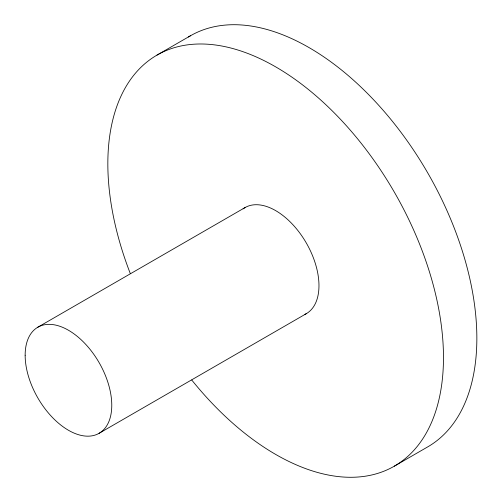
<?xml version="1.0" encoding="UTF-8"?>
<svg xmlns="http://www.w3.org/2000/svg" width="502" height="502" viewBox="0 0 502 502"><rect width="100%" height="100%" fill="white"/><g stroke="black" fill="none" stroke-linecap="round" stroke-linejoin="round"><path stroke-width="0.75" d="M156.994 55.101L190.365 35.83M37.832 327.21L245.032 207.583M99.089 433.308L306.283 313.681M394.327 466.17L427.698 446.899A237.333 137.027 60 0 0 426.713 171.151A237.333 137.027 60 0 0 188.419 36.991M130.319 273.615A237.333 137.027 60 0 1 246.513 52.974A237.333 137.027 60 0 1 440.925 389.703A237.333 137.027 60 0 1 191.745 380.008M243.1 208.851A61.257 35.366 60 0 1 305.95 242.372A61.257 35.366 60 0 1 304.927 314.396M25.15 355.253A61.257 35.366 60 0 0 90.115 436.075A61.257 35.366 60 0 0 90.115 349.448A61.257 35.366 60 0 0 25.15 355.253"/></g></svg>
